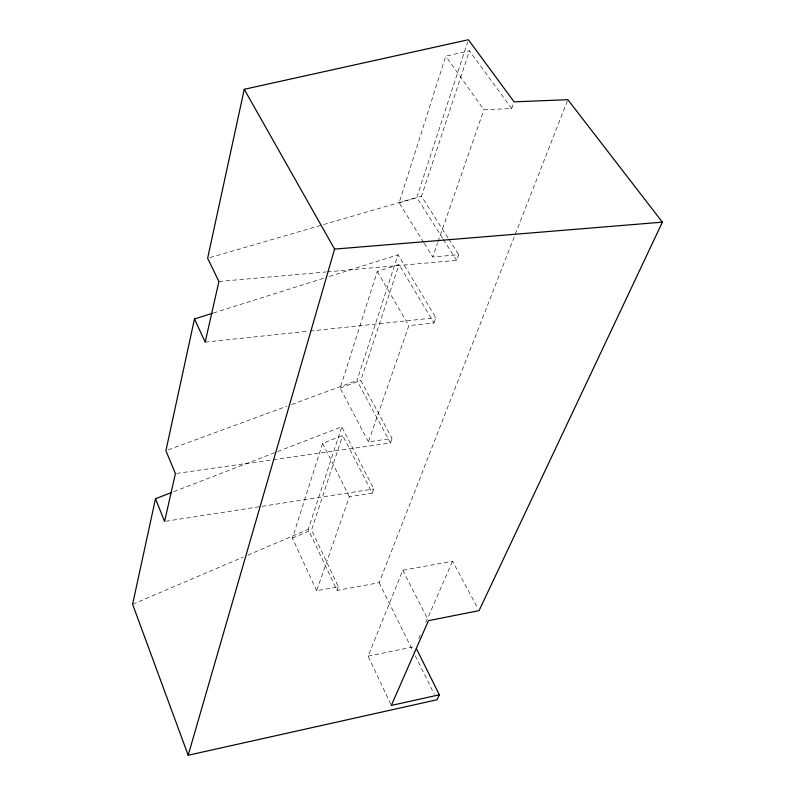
<?xml version="1.0" encoding="UTF-8"?>
<svg xmlns="http://www.w3.org/2000/svg" width="795" height="795" viewBox="0 0 795 795"><rect width="100%" height="100%" fill="white"/><g stroke="black" fill="none" stroke-linecap="round" stroke-linejoin="round"><path stroke-width="0.6" stroke-dasharray="3.98 2.98" d="M316.658 590.735L292.421 538.175L322.601 443.312L342.675 435.471L372.289 493.148L349.343 496.746L316.658 590.735L338.372 586.76L311.531 530.007L342.675 435.471M368.443 441.831L340.18 388.03L377.257 271.483L399.01 264.526L433.961 322.969L408.839 325.662L368.443 441.831L392.094 438.492L360.811 380.437L399.01 264.526M423.675 242.386L399.11 202.805L445.747 56.177L469.438 50.81L511.662 108.557L483.916 109.74L445.747 56.177M567.401 100.816L379.165 582.685L337.04 590.437L308.241 529.341L341.79 426.786L172.853 492.026M176.649 473.423L390.464 443.004L356.925 380.517L398.047 254.788L325.851 277.544M442.706 238.351L416.799 197.458L467.619 42.105M448.072 238.013L421.499 196.286L469.438 50.81M327.311 271.85L456.648 260.363L458.695 254.708L432.719 256.974L437.598 242.952M438.005 241.779L483.916 109.74M337.04 590.437L338.372 586.76M372.289 493.148L373.819 488.945L341.79 426.786M390.464 443.004L392.094 438.492M433.961 322.969L435.869 317.712L398.047 254.788M511.662 108.557L513.689 102.962M390.802 704.32L368.095 656.153L402.807 570.234L452.564 561.21L477.904 608.493M418.816 638.494L420.307 635.086M425.762 622.584L452.564 561.21M132.606 604.289L243.23 557.076M247.792 555.139L308.241 529.341M292.421 538.175L311.531 530.007M168.232 449.851L287.035 406.195M291.695 404.486L356.925 380.517M340.18 388.03L360.811 380.437M213.408 312.991L324.668 277.922M209.999 257.59L416.799 197.458M399.11 202.805L421.499 196.286M368.095 656.153L415.338 646.454M165.807 521.262L373.819 488.945M205.189 342.118L308.808 331.157M310.04 331.028L435.869 317.712M218.923 281.47L326.079 271.96M448.738 239.056L458.695 254.708M443.362 239.394L456.648 260.363M424.321 243.429L432.719 256.974M377.257 271.483L408.839 325.662M402.807 570.234L427.909 619.573M322.601 443.312L349.343 496.746M379.165 582.685L413.142 651.473M415.318 655.865L434.289 694.264"/><path stroke-width="1.19" d="M171.69 492.473L155.492 498.733L132.606 604.289L188.177 755.25L437.002 699.759L439.337 694.8L416.431 648.65M212.225 313.369L194.467 318.964L165.907 450.705L175.417 473.591L164.585 521.45L155.492 498.733M439.337 694.8L391.329 705.443L428.465 620.666L479.057 610.639L662.394 222.153L567.849 99.673L514.087 101.849L468.394 39.75L244.254 89.298L207.624 258.286L218.923 281.47L205.189 342.118L194.467 318.964M188.177 755.25L334.586 249.093L244.254 89.298M334.586 249.093L662.394 222.153"/></g></svg>
